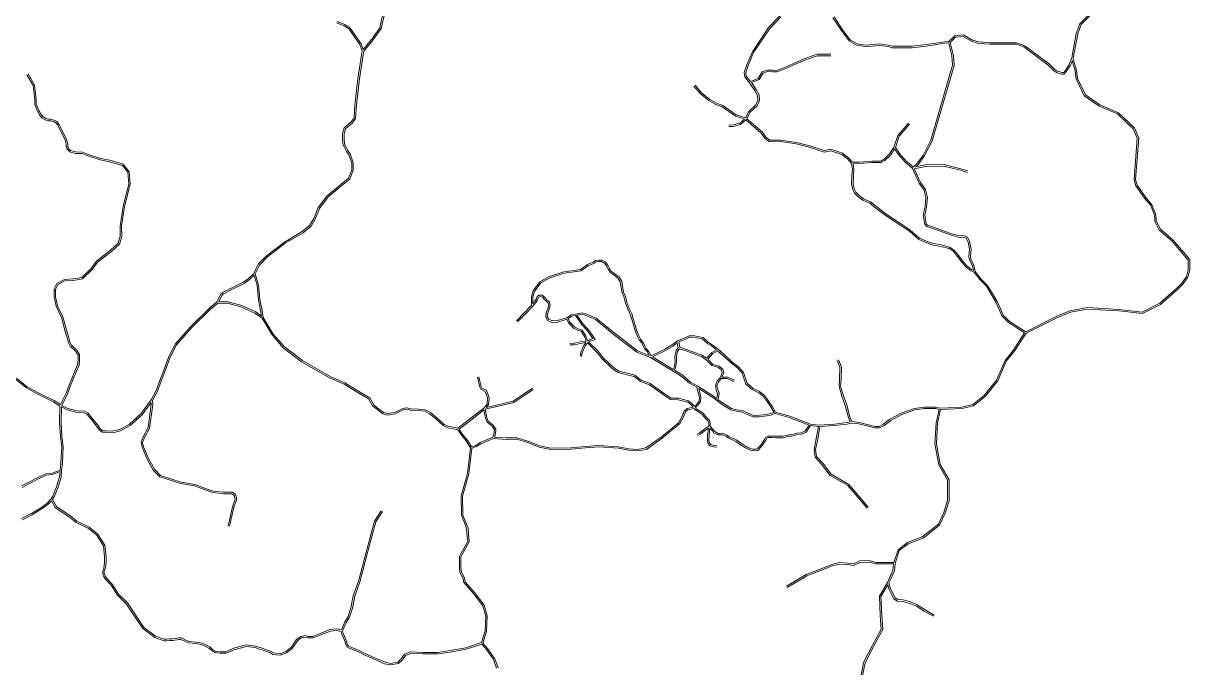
# Model space of a CAD drawing. Header units: millimetres. Extents: x 617885 to 663705, y 7172943 to 7234736.
# Drawn here: x 630747 to 635484, y 7213076 to 7215692 of the extents above; entities that cross this region are included whole.
import ezdxf

# ---------------------------------------------------------------- set-up
doc = ezdxf.new("R2010")
doc.units = ezdxf.units.MM
doc.layers.add('VIAS', color=7, linetype='Continuous', lineweight=5)

msp = doc.modelspace()

# ---------------------------------------------------------------- linework, layer by layer
at = {"layer": 'VIAS', "color": 253}
for points in [[(630766.9, 7215486.7), (630792.6, 7215441.7), (630794, 7215429.6), (630799.1, 7215383.7), (630799.1, 7215363.8), (630810.3, 7215337.7), (630818.9, 7215321.6), (630827.3, 7215312.1), (630840.5, 7215304.9), (630848.7, 7215302.6), (630858.9, 7215302.6), (630874.9, 7215297.2), (630883.2, 7215293.1), (630892.8, 7215282.1), (630903.2, 7215258.9), (630915.9, 7215234.8), (630922.4, 7215220.5), (630927.6, 7215202.1), (630927.6, 7215192.2), (630932.3, 7215182.8), (630934.5, 7215179.6), (630938.8, 7215176.4), (630958.3, 7215170.3), (630987.6, 7215169), (631014.7, 7215158.7), (631060.3, 7215143.5), (631098.4, 7215136), (631152.8, 7215119.9), (631177, 7215089.6), (631181.5, 7215039.2), (631158.3, 7214948.1), (631145.9, 7214868.5), (631146.9, 7214826.6), (631138.1, 7214795.7), (631104.9, 7214766.2), (631048.2, 7214722.8), (631027.7, 7214693.4), (630987, 7214655), (630951.2, 7214648.2), (630916.2, 7214646), (630887.5, 7214631.9), (630877.9, 7214612.1), (630877.9, 7214582.2), (630885.9, 7214545.2), (630907.3, 7214499.9), (630923.3, 7214442), (630937.4, 7214394.7), (630942.1, 7214385.4), (630963.7, 7214364.6), (630975.2, 7214346.9), (630975.2, 7214324.2), (630973.5, 7214303.5), (630961.6, 7214277.2), (630937.2, 7214218.1), (630926.4, 7214187.6), (630902.7, 7214140.9), (630927.1, 7214128.8), (630965.2, 7214118.2), (630994.9, 7214116.7), (631009, 7214110.5), (631029.6, 7214085.5), (631044, 7214066.8), (631060.3, 7214044.8), (631069.3, 7214037.8), (631084.8, 7214037.1), (631109.8, 7214036.1), (631138.8, 7214043.5), (631177.5, 7214064), (631224.5, 7214106), (631266.7, 7214163.2), (631285, 7214198.3), (631339.7, 7214342.1), (631364.4, 7214390.3), (631425.8, 7214459.5), (631502.7, 7214536.3), (631533.4, 7214561.5), (631549, 7214592.2), (631555.8, 7214598.7), (631593.5, 7214618), (631640.6, 7214641.4), (631660.4, 7214655.2), (631683.4, 7214676.7), (631700.5, 7214714.1), (631734, 7214748.4), (631807.4, 7214804.3), (631879.6, 7214846.7), (631911, 7214872.7), (631926.5, 7214899.6), (631944.9, 7214943.8), (631980.9, 7214991.5), (632028.9, 7215031.4), (632067.5, 7215063.1), (632081.1, 7215097.9), (632081.1, 7215125), (632073.5, 7215147.9), (632069, 7215160), (632059.7, 7215172.3), (632048.5, 7215193.1), (632045.2, 7215203), (632043.6, 7215223.8), (632043.6, 7215244.7), (632050.2, 7215267.9), (632078.8, 7215291.7), (632090.6, 7215307.9), (632093.7, 7215360.3), (632105.8, 7215467.5), (632121, 7215564.2), (632123.6, 7215580), (632113.8, 7215606), (632070.2, 7215668), (632050.4, 7215682.4), (632018.9, 7215694.8)], [(632212.1, 7215724.4), (632200.3, 7215670.9), (632166.8, 7215624.5), (632129.5, 7215579), (632126.9, 7215563.2), (632111.7, 7215466.7), (632099.6, 7215359.8), (632096.5, 7215305.8), (632083.2, 7215287.6), (632055.5, 7215264.5), (632049.6, 7215243.9), (632049.6, 7215224.1), (632051.1, 7215204.2), (632054, 7215195.4), (632064.8, 7215175.5), (632074.3, 7215162.9), (632079.1, 7215149.9), (632087.1, 7215125.9), (632087.1, 7215096.7), (632072.6, 7215059.5), (632032.7, 7215026.8), (631985.3, 7214987.3), (631950.2, 7214940.8), (631931.9, 7214896.9), (631915.6, 7214868.8), (631883, 7214841.7), (631810.7, 7214799.3), (631738, 7214743.9), (631705.5, 7214710.7), (631689.1, 7214674.7), (631702.6, 7214628.5), (631707.5, 7214570.6), (631716.5, 7214526.7), (631721.5, 7214497.6), (631762.2, 7214430.5), (631806.4, 7214379.6), (631880.2, 7214322.8), (631995.2, 7214256.9), (632052.3, 7214232.9), (632099.3, 7214204.3), (632153.6, 7214171.9), (632170.2, 7214143.4), (632184.6, 7214130.8), (632209.3, 7214112.2), (632227.2, 7214107.4), (632255.4, 7214112.3), (632288.2, 7214128.4), (632304.1, 7214131.1), (632320.7, 7214127.1), (632352.8, 7214126.1), (632379.2, 7214122.5), (632400.3, 7214112.2), (632426.5, 7214090.1), (632455.9, 7214063.7), (632473, 7214056.1), (632512, 7214048), (632571, 7214094.2), (632616.7, 7214129.8), (632630.8, 7214146.1), (632632.3, 7214171.1), (632623.3, 7214197.9), (632604.4, 7214206.3), (632600.6, 7214214.6), (632591.6, 7214256.1)], [(632021.1, 7215700.4), (632053.3, 7215687.7), (632074.5, 7215672.3), (632119.2, 7215608.9), (632127.7, 7215586.2), (632162, 7215628.1), (632194.7, 7215673.4), (632206.1, 7215725.1)], [(633819, 7215722.8), (633773.9, 7215675.1), (633707.8, 7215576.5), (633684.8, 7215523.7), (633675, 7215492.5), (633677.1, 7215474.8), (633696.7, 7215451), (633717.7, 7215420.1), (633729.4, 7215399.7), (633730.1, 7215380.6), (633722.2, 7215361.4), (633693.1, 7215334), (633679.8, 7215307.9), (633663.6, 7215314), (633642.3, 7215321.3), (633588, 7215359.3), (633562, 7215368.2), (633535.8, 7215383), (633500.1, 7215411.9), (633475, 7215441.7)], [(633823.5, 7215718.8), (633778.7, 7215671.4), (633713.1, 7215573.6), (633690.4, 7215521.6), (633681.1, 7215491.9), (633682.8, 7215477.2), (633700, 7215456.4), (633731.3, 7215468.9), (633747.6, 7215495.6), (633769.2, 7215502.8), (633791.7, 7215501.8), (633806.4, 7215500.9), (633816.3, 7215504.5), (633839.1, 7215513.1), (633874.3, 7215529.2), (633925, 7215551.2), (633971.3, 7215566.7), (634027.2, 7215566.7)], [(634346.1, 7215283.4), (634304.6, 7215234.4), (634289.2, 7215188.3), (634305, 7215164.1), (634333.5, 7215131.6), (634349.5, 7215118.7), (634360.3, 7215108), (634372.5, 7215118.4), (634401.2, 7215155.8), (634432.5, 7215218), (634520.8, 7215522.3), (634518.4, 7215560.1), (634505.3, 7215612.7), (634490, 7215611.5), (634414.2, 7215600.1), (634356.8, 7215593.3), (634275.9, 7215593.3), (634259.3, 7215598.2), (634224, 7215602.9), (634194.3, 7215599.8), (634177.4, 7215598.1), (634157.9, 7215599.1), (634130.9, 7215603.9), (634102.9, 7215619.4), (634072.3, 7215658.6), (634034.7, 7215714.4)], [(634039.5, 7215718.1), (634077.2, 7215662.2), (634106.8, 7215624.1), (634132.9, 7215609.7), (634158.6, 7215605.1), (634177.2, 7215604.1), (634193.7, 7215605.8), (634224.1, 7215609), (634260.5, 7215604.1), (634276.8, 7215599.3), (634356.5, 7215599.3), (634413.4, 7215606), (634489.4, 7215617.4), (634506.3, 7215618.8), (634530.3, 7215641.6), (634565.4, 7215645.3), (634602.5, 7215624.4), (634628.2, 7215616.6), (634672.3, 7215613.2), (634781.3, 7215613.2), (634814.2, 7215601.5), (634912.9, 7215527.2), (634934.8, 7215505.7), (634942.7, 7215500.1), (634945.8, 7215497.7), (634956.1, 7215494.7), (634964.1, 7215492.2), (634971, 7215492.2), (634975.2, 7215496), (634993.7, 7215523), (635005.4, 7215551.7), (635023.6, 7215651.7), (635038.3, 7215690.5), (635074.3, 7215726.5)], [(635077.3, 7215721), (635043.5, 7215687.2), (635029.4, 7215650.1), (635011.3, 7215550.9), (635017.5, 7215523.2), (635023, 7215507), (635028.3, 7215468.1), (635060.7, 7215401.6), (635119.4, 7215361.3), (635194.6, 7215329.5), (635259.5, 7215267.5), (635277.1, 7215226.4), (635264.2, 7215058.5), (635271.1, 7215034.5), (635305, 7214986.6), (635330.8, 7214955.1), (635345.4, 7214918.7), (635348.3, 7214899.7), (635348.3, 7214888.8), (635364.8, 7214855.8), (635417.2, 7214811.9), (635484, 7214732.7), (635484, 7214691.2), (635476.4, 7214661.2), (635457.8, 7214635), (635435.7, 7214613), (635366.1, 7214550.8), (635292.1, 7214513.8), (635196.6, 7214524.8), (635069.6, 7214532.1), (634999.6, 7214518.9), (634944.5, 7214495.8), (634819.8, 7214433.5), (634771.7, 7214359.6), (634739.2, 7214320.4), (634704.2, 7214240.4), (634653, 7214176.8), (634606, 7214139), (634559.3, 7214127.9), (634503.8, 7214125.4), (634472, 7214124.1), (634459.8, 7214069.8), (634455.5, 7213985.2), (634470.3, 7213901), (634506.6, 7213839), (634506.6, 7213754.7), (634491.5, 7213703.5), (634468.4, 7213654.7), (634400.9, 7213602.1), (634341, 7213578.1), (634304.7, 7213551), (634287.7, 7213499.4), (634284.6, 7213469.1), (634267.5, 7213431.5), (634262, 7213419.6), (634268.7, 7213396), (634287.7, 7213359.2), (634299, 7213352.1), (634319.7, 7213350.7), (634349.7, 7213342.6), (634376.8, 7213331.2), (634409.3, 7213310.5), (634446.8, 7213289.4)], [(634581.1, 7215087.1), (634553.1, 7215096), (634485.8, 7215112.5), (634412.3, 7215111.2), (634364.5, 7215101.8), (634390.9, 7215046.5), (634411.6, 7215017.5), (634419.1, 7214985.6), (634415.7, 7214946.2), (634407.7, 7214914.9), (634414, 7214878.7), (634420, 7214872.7), (634431.1, 7214869), (634473.4, 7214853.9), (634517.3, 7214837.7), (634544.1, 7214830.3), (634569.8, 7214829.2), (634581.2, 7214824.5), (634589.9, 7214805.7), (634595.9, 7214774.9), (634593.6, 7214745.8), (634595.5, 7214734.5), (634607.2, 7214708.4), (634613, 7214684.9), (634635.8, 7214655.4), (634663.1, 7214628.1), (634702.1, 7214562.5), (634717, 7214529.8), (634726.1, 7214507.8), (634751, 7214482.9), (634778.4, 7214465), (634818, 7214439.3), (634942, 7214501.2), (634997.9, 7214524.6), (635069.2, 7214538.1), (635197.2, 7214530.8), (635291, 7214520), (635362.7, 7214555.8), (635431.6, 7214617.3), (635453.2, 7214638.9), (635470.9, 7214663.7), (635478, 7214691.9), (635478, 7214730.5), (635413, 7214807.7), (635360, 7214852), (635342.3, 7214887.4), (635342.3, 7214899.2), (635339.5, 7214917.2), (635325.6, 7214952), (635300.2, 7214983), (635265.7, 7215031.9), (635258.2, 7215057.9), (635271, 7215225.4), (635254.5, 7215264), (635191.2, 7215324.4), (635116.5, 7215356), (635056, 7215397.6), (635022.5, 7215466.3), (635017.1, 7215505.7), (635011.7, 7215521.6), (635007.4, 7215540.8), (634999, 7215520.2), (634979.8, 7215492.1), (634973.3, 7215486.2), (634963.2, 7215486.2), (634954.3, 7215489), (634943.1, 7215492.2), (634939.1, 7215495.2), (634930.9, 7215501.1), (634909, 7215522.6), (634811.3, 7215596.1), (634780.2, 7215607.2), (634672.1, 7215607.2), (634627.1, 7215610.7), (634600.2, 7215618.9), (634564.1, 7215639.1), (634533, 7215635.9), (634511, 7215615), (634524.4, 7215561), (634526.9, 7215521.7), (634438.2, 7215215.8), (634406.3, 7215152.6), (634376.9, 7215114.2), (634370.9, 7215109.2), (634411.6, 7215117.2), (634486.5, 7215118.5), (634554.7, 7215101.8), (634582.9, 7215092.8)], [(634027.2, 7215560.7), (633972.3, 7215560.7), (633927.1, 7215545.6), (633876.7, 7215523.7), (633841.4, 7215507.5), (633818.4, 7215498.9), (633807.3, 7215494.9), (633791.4, 7215495.9), (633770, 7215496.8), (633751.6, 7215490.6), (633735.4, 7215464), (633703.7, 7215451.4), (633722.8, 7215423.3), (633735.4, 7215401.4), (633736.2, 7215379.5), (633727.3, 7215357.9), (633698, 7215330.3), (633685, 7215304.9), (633747.1, 7215251.7), (633764.2, 7215229), (633778.9, 7215217.4), (633822.5, 7215218.5), (633886.6, 7215208.3), (633941.4, 7215194.6), (633999.9, 7215175.5), (634026.7, 7215180.9), (634074, 7215165), (634097.9, 7215146.6), (634114.4, 7215128), (634142.7, 7215128.9), (634193.4, 7215132.7), (634229.1, 7215132.7), (634242.6, 7215140.2), (634265.3, 7215162.2), (634283.1, 7215189.1), (634299.2, 7215237.4), (634341.5, 7215287.3)], [(630761.7, 7215483.7), (630786.8, 7215439.8), (630788, 7215428.9), (630793.1, 7215383.3), (630793.1, 7215362.5), (630804.8, 7215335.1), (630814, 7215318.2), (630823.5, 7215307.4), (630838.2, 7215299.3), (630847.9, 7215296.6), (630858, 7215296.6), (630872.6, 7215291.7), (630879.5, 7215288.2), (630887.7, 7215278.8), (630897.8, 7215256.3), (630910.5, 7215232.1), (630916.7, 7215218.4), (630921.6, 7215201.2), (630921.6, 7215190.8), (630927.1, 7215179.8), (630930.1, 7215175.4), (630936, 7215170.9), (630957.2, 7215164.3), (630986.4, 7215163.1), (631012.7, 7215153), (631058.8, 7215137.7), (631097, 7215130.2), (631149.3, 7215114.7), (631171.2, 7215087.3), (631175.4, 7215039.7), (631152.4, 7214949.3), (631139.9, 7214868.9), (631140.8, 7214827.4), (631132.8, 7214799), (631101.1, 7214770.9), (631043.8, 7214727), (631023.1, 7214697.3), (630984.1, 7214660.6), (630950.5, 7214654.1), (630914.7, 7214651.9), (630883, 7214636.4), (630871.9, 7214613.5), (630871.9, 7214581.5), (630880.1, 7214543.3), (630901.7, 7214497.8), (630917.5, 7214440.4), (630931.8, 7214392.5), (630937.2, 7214381.8), (630959, 7214360.8), (630969.2, 7214345.1), (630969.2, 7214324.4), (630967.6, 7214305), (630956.1, 7214279.6), (630931.6, 7214220.2), (630920.9, 7214190), (630897.5, 7214143.9), (630872.2, 7214160.4), (630840.3, 7214175.9), (630808.1, 7214191.5), (630763.1, 7214216.6), (630719.8, 7214251.3)], [(633470.4, 7215437.8), (633495.9, 7215407.6), (633532.4, 7215378), (633559.5, 7215362.7), (633585.3, 7215353.9), (633639.5, 7215315.9), (633661.5, 7215308.4), (633675.4, 7215303.1), (633656.4, 7215286.9), (633629.3, 7215279.9), (633612.2, 7215278.9)], [(634057.9, 7214325.4), (634069.6, 7214297), (634067.9, 7214245.7), (634066.3, 7214218.4), (634077.6, 7214179.8), (634089.8, 7214146.5), (634103.7, 7214093.7), (634111.2, 7214075), (634141.1, 7214071.3), (634174.1, 7214063.7), (634206, 7214055.7), (634222.7, 7214055.7), (634238.4, 7214062.8), (634266.6, 7214084.9), (634312.4, 7214108.8), (634366.8, 7214128.7), (634405.5, 7214133.8), (634453.6, 7214134.2), (634469.9, 7214130), (634503.6, 7214131.4), (634558.4, 7214133.8), (634603.3, 7214144.5), (634648.8, 7214181), (634699.1, 7214243.6), (634734, 7214323.6), (634766.9, 7214363.2), (634813.6, 7214434.9), (634775.1, 7214460), (634747.2, 7214478.2), (634721, 7214504.4), (634711.5, 7214527.4), (634696.8, 7214559.8), (634658.3, 7214624.4), (634631.3, 7214651.4), (634608.3, 7214681.2), (634594.5, 7214687.8), (634574.6, 7214702.9), (634558, 7214722.6), (634540.4, 7214745.8), (634523.5, 7214767), (634506.5, 7214777.8), (634473.5, 7214786.4), (634442.7, 7214792.1), (634415.9, 7214800.4), (634383.8, 7214814.5), (634346.9, 7214846.6), (634310.8, 7214871.7), (634247.3, 7214913.1), (634210, 7214941.9), (634184.3, 7214961.8), (634156.7, 7214974.4), (634137.9, 7214988.1), (634123, 7215003.1), (634115.7, 7215018.7), (634111.1, 7215039.2), (634112.1, 7215075.4), (634114.4, 7215099.9), (634110.2, 7215123.6), (634093.8, 7215142.2), (634071.1, 7215159.6), (634026.3, 7215174.7), (633999.5, 7215169.3), (633939.7, 7215188.8), (633885.4, 7215202.4), (633822.1, 7215212.5), (633776.9, 7215211.4), (633759.8, 7215224.8), (633742.7, 7215247.6), (633681.2, 7215300.2), (633659.3, 7215281.4), (633630.3, 7215273.9), (633612.6, 7215272.9)], [(634357.6, 7215102.2), (634385.7, 7215043.4), (634406, 7215014.9), (634413, 7214985.1), (634409.8, 7214947.2), (634401.5, 7214915.2), (634408.4, 7214875.8), (634416.8, 7214867.5), (634429.2, 7214863.3), (634471.4, 7214848.3), (634515.5, 7214832), (634543.2, 7214824.4), (634568.5, 7214823.2), (634576.7, 7214819.8), (634584.2, 7214803.9), (634589.8, 7214774.6), (634587.6, 7214745.5), (634589.7, 7214732.8), (634601.5, 7214706.4), (634605.8, 7214689), (634597.7, 7214692.9), (634578.7, 7214707.3), (634562.7, 7214726.4), (634545.2, 7214749.5), (634527.6, 7214771.6), (634508.9, 7214783.3), (634474.8, 7214792.3), (634444.1, 7214797.9), (634418, 7214806.1), (634387, 7214819.6), (634350.6, 7214851.3), (634314.1, 7214876.7), (634250.8, 7214918), (634187.4, 7214967), (634159.8, 7214979.6), (634141.8, 7214992.7), (634128, 7215006.6), (634121.4, 7215020.7), (634117.1, 7215039.8), (634118.1, 7215075), (634120.4, 7215100.2), (634116.6, 7215122.1), (634143.1, 7215122.9), (634193.6, 7215126.7), (634230.6, 7215126.7), (634246.2, 7215135.3), (634270, 7215158.3), (634285.8, 7215182.4), (634300.3, 7215160.4), (634329.3, 7215127.3), (634345.5, 7215114.2), (634357.6, 7215102.2)], [(634052.4, 7214323.1), (634063.6, 7214295.9), (634061.9, 7214246), (634060.3, 7214217.7), (634071.9, 7214177.9), (634084.1, 7214144.7), (634098, 7214091.9), (634105, 7214074.3), (634092.3, 7214071), (634040.8, 7214064.5), (633979.4, 7214060.9), (633943.5, 7214064.6), (633859.8, 7214097.1), (633802.4, 7214113.4), (633789.3, 7214135.4), (633769.7, 7214164.7), (633757.4, 7214181), (633737.1, 7214196.9), (633710.5, 7214209.7), (633686.4, 7214230.4), (633671.5, 7214275), (633652.5, 7214296.2), (633626.4, 7214316.9), (633591.8, 7214348.2), (633569, 7214368.7), (633568.9, 7214368.9), (633545.2, 7214387.4), (633530.1, 7214396.1), (633507.4, 7214416.5), (633485.1, 7214421), (633467.8, 7214424.5), (633451.6, 7214423.6), (633428.4, 7214412.4), (633404.1, 7214403.2), (633403.4, 7214402.8), (633379.7, 7214385.6), (633351.9, 7214369.1), (633297.1, 7214341.9), (633286.3, 7214361.3), (633274.6, 7214373.8), (633270.9, 7214381.1), (633266.9, 7214390.7), (633260.5, 7214400.4), (633253.5, 7214409.6), (633248.2, 7214420.2), (633242, 7214436.5), (633235.8, 7214451.2), (633222.6, 7214497.2), (633217.8, 7214512.2), (633213, 7214523.4), (633206, 7214537.4), (633198.3, 7214558.1), (633192, 7214584.9), (633184.2, 7214599.7), (633177.2, 7214645.1), (633166.4, 7214661.7), (633148.7, 7214675.5), (633135.5, 7214684.1), (633133.7, 7214687.6), (633130.2, 7214693.3), (633127.5, 7214697.3), (633124.1, 7214704.8), (633119.1, 7214712.7), (633113.2, 7214720.7), (633107.2, 7214725.2), (633096, 7214731.2), (633082.6, 7214731.2), (633070.6, 7214729.7), (633062.5, 7214723.8), (633054.6, 7214719.2), (633037.9, 7214713), (633009.8, 7214693.2), (632982.2, 7214689.1), (632942.6, 7214683.6), (632879.9, 7214663.2), (632844.3, 7214642.8), (632817.5, 7214606.3), (632810.3, 7214581.9), (632810.3, 7214551.9), (632810.6, 7214547.3), (632783, 7214517.9), (632749.9, 7214484.8)], [(632954.5, 7214496.9), (632948.1, 7214494.7), (632916.2, 7214485.2), (632894.2, 7214483.6), (632880.7, 7214490.4), (632874.6, 7214501.6), (632876.6, 7214516.3), (632883, 7214531.2), (632887, 7214547.2), (632883.9, 7214559.6), (632869.1, 7214573.4), (632865.8, 7214578.2), (632862, 7214581.6), (632858.7, 7214585.2), (632853.6, 7214587.8), (632847.4, 7214588.8), (632840.4, 7214588.1), (632833.4, 7214582.5), (632829.6, 7214572.7), (632823.5, 7214562.4), (632816.3, 7214553.9), (632816.3, 7214581), (632823, 7214603.6), (632848.4, 7214638.2), (632882.3, 7214657.7), (632944, 7214677.7), (632983.1, 7214683.2), (633012.1, 7214687.4), (633040.7, 7214707.6), (633057.1, 7214713.8), (633065.8, 7214718.8), (633072.9, 7214724), (633083, 7214725.2), (633094.5, 7214725.2), (633103.9, 7214720.2), (633108.9, 7214716.4), (633114.1, 7214709.3), (633118.8, 7214702), (633122.3, 7214694.3), (633125.1, 7214690), (633128.5, 7214684.7), (633130.9, 7214679.9), (633145.2, 7214670.6), (633161.9, 7214657.6), (633171.4, 7214642.9), (633178.5, 7214597.7), (633186.3, 7214582.8), (633192.6, 7214556.4), (633200.5, 7214535), (633207.6, 7214520.8), (633212.2, 7214510.1), (633216.8, 7214495.5), (633230.1, 7214449.2), (633236.4, 7214434.3), (633242.7, 7214417.8), (633248.4, 7214406.4), (633255.6, 7214396.9), (633261.6, 7214387.8), (633265.4, 7214378.6), (633269.6, 7214370.3), (633281.4, 7214357.8), (633289.3, 7214343.6), (633241.2, 7214361.7), (633190.9, 7214401), (633146.6, 7214435.2), (633073.4, 7214494.9), (633048, 7214506), (633035.5, 7214511.5), (633016.9, 7214517.3), (632989.8, 7214511.6), (632989.6, 7214511.6), (632972.6, 7214508.1), (632954.5, 7214496.9)], [(631684.4, 7214669.4), (631664.1, 7214650.5), (631643.7, 7214636.2), (631596.2, 7214612.7), (631559.3, 7214593.7), (631553.9, 7214588.6), (631540.6, 7214562.5), (631578.4, 7214561.5), (631634.5, 7214545.8), (631690.8, 7214520.4), (631714.4, 7214503.3), (631710.6, 7214525.6), (631701.6, 7214569.7), (631696.7, 7214627.4), (631684.4, 7214669.4)], [(631584.2, 7213650.9), (631602.3, 7213727.1), (631613.7, 7213759.6), (631608.7, 7213778.8), (631596.3, 7213787.9), (631560.1, 7213787.9), (631517.7, 7213792.2), (631483.3, 7213804.7), (631443.9, 7213819.3), (631388, 7213829.7), (631304.1, 7213856.4), (631279.3, 7213881.2), (631255.1, 7213925.6), (631234.8, 7213972.6), (631231.2, 7213990.7), (631238.5, 7214010.3), (631259.2, 7214049), (631272.4, 7214143.7), (631272.2, 7214160.9), (631290.5, 7214195.8), (631345.2, 7214339.6), (631369.4, 7214386.9), (631430.2, 7214455.4), (631506.7, 7214531.9), (631536.9, 7214556.6), (631577.5, 7214555.5), (631632.4, 7214540.2), (631687.7, 7214515.2), (631716.4, 7214494.4), (631757.4, 7214426.9), (631802.3, 7214375.2), (631876.9, 7214317.8), (631992.5, 7214251.5), (632049.6, 7214227.5), (632096.2, 7214199.1), (632149.2, 7214167.6), (632165.5, 7214139.5), (632180.8, 7214126.2), (632206.7, 7214106.7), (632227, 7214101.3), (632257.3, 7214106.5), (632290, 7214122.7), (632303.9, 7214125), (632319.9, 7214121.1), (632352.3, 7214120.1), (632377.5, 7214116.7), (632397, 7214107.2), (632422.5, 7214085.6), (632452.6, 7214058.6), (632471.2, 7214050.3), (632511, 7214042.1), (632527.7, 7214018.2), (632546, 7213996.4), (632562.9, 7213968.6), (632550.3, 7213864.6), (632524.7, 7213773.5), (632526.4, 7213693.7), (632541, 7213656.6), (632547.2, 7213641), (632548.8, 7213620.7), (632551.9, 7213588.2), (632525.2, 7213541.1), (632518.4, 7213527.6), (632518.4, 7213482.2), (632520.1, 7213462.3), (632532.9, 7213438.2), (632536.2, 7213421.9), (632575.2, 7213376.9), (632612.9, 7213326.9), (632625.1, 7213284.9), (632622.6, 7213225.3), (632607.4, 7213177.3), (632544.6, 7213156.4), (632480.4, 7213145.2), (632428.7, 7213137.3), (632369.1, 7213137.3), (632319.9, 7213139.6), (632294.7, 7213130), (632281.9, 7213111.4), (632268.1, 7213097.6), (632240.2, 7213093.3), (632216.1, 7213097.7), (632183.7, 7213111.1), (632140.8, 7213130.2), (632110.3, 7213146.1), (632067, 7213162.7), (632062.1, 7213171.6), (632056.5, 7213189.5), (632046.3, 7213214.3), (632043.8, 7213225.2), (632058.8, 7213259.4), (632071.6, 7213281), (632083.3, 7213317.3), (632092.8, 7213365.7), (632115.1, 7213428.7), (632143.7, 7213537.7), (632179.2, 7213667.8), (632205.9, 7213709.7)], [(632965.9, 7214392.5), (632985.3, 7214393), (633008.2, 7214398.7), (633033, 7214402), (633026.5, 7214419.9), (633012.5, 7214441.6), (632998.2, 7214445.9), (632982, 7214454.8), (632960.7, 7214476.1), (632954.2, 7214490.5), (632949.9, 7214489), (632917.2, 7214479.2), (632893, 7214477.5), (632876.3, 7214485.8), (632868.4, 7214500.4), (632870.7, 7214517.9), (632877.3, 7214533.2), (632880.8, 7214547.2), (632878.5, 7214556.4), (632864.5, 7214569.4), (632861.2, 7214574.2), (632857.8, 7214577.4), (632855, 7214580.3), (632851.7, 7214582), (632847.2, 7214582.8), (632842.8, 7214582.3), (632838.4, 7214578.8), (632835, 7214570.1), (632828.4, 7214558.9), (632816, 7214544.3), (632815.9, 7214544.2), (632787.3, 7214513.7), (632754.1, 7214480.6)], [(633038.9, 7214403.5), (633031.9, 7214422.6), (633016.4, 7214446.7), (633000.6, 7214451.4), (632985.7, 7214459.6), (632965.7, 7214479.6), (632959.6, 7214493), (632974.8, 7214502.5), (632989, 7214505.3), (633016.1, 7214467.2), (633037.9, 7214444.1), (633053.4, 7214421.3), (633059.8, 7214411.8), (633038.9, 7214403.5)], [(633042.5, 7214398.5), (633081, 7214361), (633102.2, 7214333.9), (633143.5, 7214294.6), (633165.1, 7214279.6), (633204.3, 7214270.1), (633230, 7214263.1), (633256.3, 7214242.7), (633293.1, 7214229.6), (633349.4, 7214189.4), (633377.6, 7214170.6), (633408.1, 7214169.6), (633448.3, 7214159.4), (633461.7, 7214148.8), (633473.7, 7214136.6), (633483.5, 7214147), (633492, 7214158.3), (633492.7, 7214173.7), (633486.7, 7214197), (633482.8, 7214214.4), (633453, 7214230.8), (633419.3, 7214259.8), (633386.5, 7214279.5), (633386.5, 7214279.5), (633294.5, 7214335.2), (633238.2, 7214356.4), (633187.2, 7214396.2), (633142.8, 7214430.5), (633116, 7214452.5), (633070.3, 7214489.7), (633045.6, 7214500.5), (633033.4, 7214505.8), (633016.6, 7214511.1), (632995.4, 7214506.7), (633020.7, 7214471.1), (633042.6, 7214447.8), (633058.4, 7214424.6), (633069, 7214409), (633042.5, 7214398.5)], [(633412.8, 7214376.6), (633408.6, 7214398.5), (633430.8, 7214406.9), (633453.2, 7214417.6), (633467.4, 7214418.4), (633504.6, 7214411), (633526.6, 7214391.2), (633541.8, 7214382.5), (633561.8, 7214366.8), (633543.5, 7214355.9), (633522.2, 7214332.5), (633504.4, 7214344.2), (633472.9, 7214356), (633440.7, 7214367.8), (633412.8, 7214376.6)], [(632817.6, 7214205.1), (632739.1, 7214152.7), (632664.1, 7214134.6), (632622.3, 7214125.3), (632629.2, 7214091.6), (632635.5, 7214076.1), (632654.9, 7214060.3), (632666.2, 7214043.7), (632664.1, 7214023.3), (632660.4, 7214011.7), (632709.1, 7214008.6), (632752.2, 7214009.1), (632799.9, 7213994.3), (632844.1, 7213976.8), (632889.8, 7213967.4), (632971.9, 7213968.8), (633029.1, 7213974.2), (633083.9, 7213978.3), (633164.7, 7213972.9), (633206.2, 7213964.5), (633241.8, 7213962.1), (633275.1, 7213968), (633337.6, 7214012), (633408.7, 7214071.1), (633424, 7214099.9), (633430.9, 7214117.9), (633443.4, 7214127.8), (633467.9, 7214133.9), (633457.7, 7214144.3), (633445.6, 7214153.9), (633407.2, 7214163.6), (633375.7, 7214164.6), (633346, 7214184.5), (633290.3, 7214224.2), (633253.3, 7214237.4), (633227.3, 7214257.6), (633202.8, 7214264.2), (633162.6, 7214274), (633139.7, 7214289.9), (633097.8, 7214329.9), (633076.5, 7214357), (633037.7, 7214394.9), (633029.2, 7214381.7), (633016.6, 7214354.6), (633013.9, 7214339.4)], [(632966.1, 7214386.5), (632986.1, 7214387), (633009.3, 7214392.8), (633031.1, 7214395.7), (633023.9, 7214384.6), (633010.8, 7214356.4), (633008, 7214340.4)], [(633302.1, 7214337.7), (633386.7, 7214286.4), (633390.3, 7214294.5), (633394.3, 7214317.8), (633393.4, 7214339.5), (633398.2, 7214363.1), (633407, 7214375), (633403.1, 7214395.2), (633383, 7214380.6), (633354.8, 7214363.9), (633302.1, 7214337.7)], [(633391.9, 7214283.3), (633422.9, 7214264.7), (633456.5, 7214235.7), (633486.9, 7214219), (633487, 7214218.9), (633550.7, 7214178.2), (633562.8, 7214169.1), (633564.6, 7214173.9), (633566.3, 7214189.4), (633561.5, 7214204.3), (633559.1, 7214214.4), (633558, 7214221), (633564.9, 7214240), (633578.2, 7214254.2), (633585.1, 7214274.2), (633582.9, 7214284.1), (633570, 7214294.5), (633543.8, 7214302.2), (633520.7, 7214326.3), (633501.7, 7214338.8), (633470.8, 7214350.4), (633438.8, 7214362.1), (633411.4, 7214370.7), (633403.8, 7214360.6), (633399.4, 7214339), (633400.3, 7214317.4), (633396.1, 7214292.7), (633391.9, 7214283.3)], [(633632.6, 7214238.4), (633605.8, 7214249.8), (633582.2, 7214249.6), (633570.1, 7214236.8), (633564.2, 7214220.4), (633565, 7214215.6), (633567.3, 7214205.9), (633572.5, 7214190), (633570.5, 7214172.5), (633567.8, 7214165.4), (633590.1, 7214148.5), (633623.5, 7214127.7), (633642.8, 7214122.9), (633667.5, 7214119.7), (633693.2, 7214108.2), (633712.9, 7214099.9), (633735.2, 7214100.7), (633754.9, 7214102.5), (633776.3, 7214106.1), (633795.9, 7214112.5), (633784.2, 7214132.2), (633764.8, 7214161.2), (633753.1, 7214176.7), (633733.9, 7214191.8), (633707.1, 7214204.7), (633681.3, 7214227), (633666.2, 7214271.9), (633648.3, 7214291.8), (633622.5, 7214312.3), (633587.8, 7214343.7), (633566.7, 7214362.8), (633547.3, 7214351.2), (633526.8, 7214328.7), (633547, 7214307.5), (633572.8, 7214300), (633588.3, 7214287.4), (633591.4, 7214273.9), (633585.8, 7214257.6), (633585.1, 7214255.6), (633607, 7214255.8), (633635, 7214243.9)], [(633389.6, 7214284.7), (633389.6, 7214284.7)], [(630716.4, 7214246.4), (630759.7, 7214211.6), (630805.3, 7214186.2), (630837.7, 7214170.5), (630869.3, 7214155.1), (630895.7, 7214138), (630894.3, 7214069.9), (630897.9, 7214014.5), (630903.3, 7213972.2), (630899.8, 7213906.2), (630896.6, 7213878.4), (630863.8, 7213865.5), (630838.1, 7213862.7), (630806.2, 7213848.2), (630774.7, 7213831.6), (630740.1, 7213813.5)], [(632597.5, 7214257.4), (632606.3, 7214216.5), (632608.9, 7214210.9), (632628.2, 7214202.3), (632638.3, 7214171.9), (632636.6, 7214143.7), (632627, 7214132.5), (632662.8, 7214140.4), (632736.6, 7214158.3), (632814.3, 7214210.1)], [(633483.8, 7214213.9), (633483.9, 7214213.8)], [(633489.9, 7214209.9), (633547.3, 7214173.3), (633562.4, 7214161.9), (633562.5, 7214161.9), (633586.7, 7214143.6), (633621.1, 7214122.1), (633641.7, 7214116.9), (633665.8, 7214113.8), (633690.8, 7214102.7), (633711.8, 7214093.8), (633735.6, 7214094.8), (633755.7, 7214096.6), (633777.7, 7214100.3), (633800.5, 7214107.7), (633857.9, 7214091.4), (633938.2, 7214060.3), (633922.2, 7214036.9), (633905.5, 7214029.4), (633888.1, 7214028.6), (633876.9, 7214023.8), (633866.4, 7214022.3), (633855.9, 7214021.5), (633845.4, 7214018.3), (633833.2, 7214015.3), (633802.1, 7214015.3), (633787.9, 7214016), (633771.4, 7214016), (633762.8, 7214012.2), (633756.9, 7214002.2), (633753, 7213997.4), (633744.3, 7213983.2), (633739, 7213976.4), (633727.1, 7213963.8), (633720.5, 7213962.4), (633709.3, 7213963.2), (633702.6, 7213964.7), (633692.8, 7213968.4), (633683.6, 7213973.8), (633671.8, 7213980.9), (633659.2, 7213988.7), (633644.2, 7213999.1), (633633.7, 7214004.7), (633623.3, 7214009.5), (633614.8, 7214013.3), (633603.9, 7214019.6), (633595.7, 7214024.5), (633585.4, 7214027.9), (633574.6, 7214027.1), (633569.1, 7214027.1), (633554.8, 7214034.2), (633551.9, 7214039.3), (633536.7, 7214056), (633536.8, 7214067.2), (633533.6, 7214080.5), (633523.4, 7214090.6), (633508.1, 7214108.7), (633492.8, 7214119.3), (633479.6, 7214126.7), (633477.3, 7214131.7), (633488.1, 7214143.1), (633497.9, 7214156.2), (633498.7, 7214174.3), (633492.5, 7214198.4), (633489.9, 7214209.9)], [(631578.3, 7213652.3), (631596.5, 7213728.8), (631607.4, 7213759.9), (631603.5, 7213775.2), (631594.4, 7213781.9), (631559.8, 7213781.9), (631516.3, 7213786.4), (631481.2, 7213799.1), (631442.3, 7213813.5), (631386.5, 7213823.9), (631300.9, 7213851.1), (631274.4, 7213877.6), (631249.7, 7213923), (631229, 7213970.8), (631224.9, 7213991.2), (631233, 7214012.7), (631253.4, 7214050.9), (631266.4, 7214144.1), (631266.3, 7214152.6), (631229, 7214102), (631180.9, 7214059.1), (631141, 7214037.8), (631110.4, 7214030), (631084.6, 7214031.1), (631067.1, 7214031.9), (631056, 7214040.6), (631039.2, 7214063.2), (631024.9, 7214081.8), (631005.3, 7214105.6), (630993.5, 7214110.8), (630964.3, 7214112.2), (630924.9, 7214123.2), (630901.6, 7214134.8), (630900.3, 7214070.1), (630903.8, 7214015), (630909.3, 7213972.4), (630905.8, 7213905.7), (630902.4, 7213876), (630900.1, 7213849.5), (630887.9, 7213808.6), (630871.7, 7213769.2), (630865, 7213758.3), (630881.1, 7213730.8), (630895.3, 7213720.2), (630938.5, 7213691.8), (630964.2, 7213671), (631014.7, 7213646.4), (631048.7, 7213618.8), (631078, 7213572.8), (631083, 7213526.4), (631083, 7213506.4), (631081.7, 7213488.8), (631079.2, 7213478.6), (631075.6, 7213466.7), (631075.6, 7213456.6), (631079, 7213447.6), (631083.6, 7213440.7), (631108.2, 7213414.8), (631134.1, 7213374.2), (631169.8, 7213338.5), (631236.9, 7213238.8), (631283.6, 7213203.2), (631318.9, 7213190.9), (631328, 7213190.9), (631340.6, 7213192.3), (631353.1, 7213192.3), (631361.2, 7213193.7), (631371, 7213195.1), (631378.2, 7213196.5), (631386, 7213196.5), (631401.9, 7213190.7), (631419.8, 7213182.5), (631447.3, 7213179.7), (631472.9, 7213175.5), (631491.5, 7213166.9), (631504.5, 7213159.7), (631515.6, 7213149.9), (631527.4, 7213143.4), (631546.2, 7213140.7), (631567.8, 7213140.7), (631606.1, 7213155.8), (631652.3, 7213167.9), (631690.4, 7213163.6), (631708.1, 7213157.2), (631717.3, 7213154.4), (631738.3, 7213146.6), (631750.5, 7213142.4), (631762.8, 7213135.5), (631772.7, 7213134.2), (631789.5, 7213132.2), (631812.9, 7213140.9), (631836, 7213158.5), (631855.6, 7213188.6), (631866.5, 7213197.3), (631874.2, 7213202.7), (631893, 7213205.7), (631903.1, 7213202.8), (631923.1, 7213202.8), (631955.3, 7213216), (631993, 7213230.4), (632019.3, 7213233), (632038.8, 7213228.9), (632053.4, 7213262.1), (632066.1, 7213283.5), (632077.5, 7213318.8), (632087, 7213367.3), (632109.4, 7213430.5), (632137.9, 7213539.3), (632173.6, 7213670.3), (632200.8, 7213712.9)], [(632616.8, 7214122.3), (632574.7, 7214089.5), (632516.9, 7214044.2), (632532.5, 7214021.8), (632550.9, 7213999.9), (632567.4, 7213972.8), (632584.6, 7213978.6), (632602.2, 7213990.2), (632654, 7214011.2), (632658.2, 7214024.5), (632660, 7214042.1), (632650.5, 7214056.2), (632630.6, 7214072.4), (632623.4, 7214089.9), (632616.8, 7214122.3)], [(632675.2, 7213075.4), (632662.2, 7213112), (632632.5, 7213153.1), (632613.1, 7213175.6), (632628.6, 7213224.3), (632631.1, 7213285.6), (632618.3, 7213329.6), (632579.9, 7213380.7), (632541.8, 7213424.7), (632538.6, 7213440.3), (632526, 7213464), (632524.4, 7213482.4), (632524.4, 7213526.2), (632530.5, 7213538.3), (632558, 7213586.9), (632554.7, 7213621.2), (632553.1, 7213642.4), (632546.6, 7213658.8), (632532.4, 7213694.9), (632530.8, 7213772.8), (632556.2, 7213863.4), (632568.8, 7213967), (632587.3, 7213973.2), (632605, 7213984.9), (632656.9, 7214005.9), (632708.9, 7214002.6), (632751.4, 7214003.1), (632798, 7213988.7), (632842.3, 7213971.1), (632889.3, 7213961.4), (632972.2, 7213962.8), (633029.6, 7213968.2), (633083.9, 7213972.3), (633163.9, 7213967), (633205.4, 7213958.5), (633242.1, 7213956.1), (633277.4, 7213962.3), (633341.3, 7214007.2), (633413.5, 7214067.2), (633429.5, 7214097.4), (633435.9, 7214114.2), (633446.1, 7214122.3), (633472, 7214128.8), (633475, 7214122.4), (633489.6, 7214114.2), (633504, 7214104.2), (633518.9, 7214086.6), (633528.1, 7214077.4), (633530.8, 7214066.5), (633530.7, 7214056.4), (633514.6, 7214045.1), (633492.5, 7214029.2), (633483.1, 7214024.1)], [(634178.1, 7213728), (634140.9, 7213772.3), (634099.1, 7213819.8), (634027.7, 7213861.2), (633993.7, 7213906.5), (633968.5, 7213933.1), (633964.4, 7213961.6), (633973.4, 7214003.8), (633981.9, 7214055.1), (634041.3, 7214058.5), (634093.4, 7214065.1), (634109.2, 7214069.2), (634140.1, 7214065.3), (634172.7, 7214057.8), (634205.3, 7214049.7), (634224, 7214049.7), (634241.5, 7214057.7), (634269.8, 7214079.9), (634314.8, 7214103.3), (634368.3, 7214122.8), (634406, 7214127.8), (634452.8, 7214128.2), (634466, 7214124.8), (634453.8, 7214070.6), (634449.5, 7213984.9), (634464.6, 7213898.9), (634500.6, 7213837.4), (634500.6, 7213755.6), (634485.9, 7213705.6), (634463.6, 7213658.6), (634397.9, 7213607.4), (634338, 7213583.4), (634299.6, 7213554.7), (634282.5, 7213503.1), (634209.7, 7213503.1), (634182.5, 7213510.6), (634143.7, 7213509.1), (634118.3, 7213497.1), (634096.4, 7213500), (634060.7, 7213502.6), (634030.9, 7213494.6), (633987, 7213477.4), (633926.6, 7213454.4), (633846.4, 7213406.3)], [(633486, 7214018.8), (633495.7, 7214024.1), (633518.1, 7214040.2), (633529.3, 7214048.1), (633527.9, 7214040.8), (633526, 7214017.8), (633525.5, 7213998), (633528.1, 7213984.3), (633535.4, 7213976.3), (633551.2, 7213972.3), (633562.4, 7213970.8)], [(634173.5, 7213724.1), (634136.3, 7213768.4), (634095.2, 7213815.1), (634023.7, 7213856.6), (633989.1, 7213902.6), (633962.8, 7213930.4), (633958.3, 7213961.8), (633967.5, 7214004.9), (633975.9, 7214055.3), (633944.2, 7214058.5), (633926.2, 7214032.2), (633906.9, 7214023.5), (633889.5, 7214022.7), (633878.6, 7214018), (633867, 7214016.4), (633857, 7214015.6), (633847, 7214012.5), (633833.9, 7214009.3), (633801.9, 7214009.3), (633787.7, 7214010), (633772.6, 7214010), (633767, 7214007.5), (633761.9, 7213998.7), (633757.9, 7213993.9), (633749.2, 7213979.8), (633743.5, 7213972.5), (633730.1, 7213958.2), (633720.9, 7213956.4), (633708.5, 7213957.2), (633700.9, 7213958.9), (633690.2, 7213963), (633680.5, 7213968.7), (633668.7, 7213975.8), (633655.9, 7213983.7), (633641, 7213993.9), (633631, 7213999.3), (633620.8, 7214004), (633612, 7214008), (633600.8, 7214014.4), (633593.2, 7214019), (633584.6, 7214021.8), (633574.8, 7214021.1), (633567.7, 7214021.1), (633550.5, 7214029.7), (633547, 7214035.7), (633535.5, 7214048.4), (633533.8, 7214039.9), (633532, 7214017.5), (633531.5, 7213998.4), (633533.7, 7213987.1), (633538.6, 7213981.6), (633552.3, 7213978.2), (633563.2, 7213976.7)], [(630740.1, 7213681.1), (630779.9, 7213701.7), (630820.1, 7213726.5), (630843, 7213742.5), (630859.1, 7213760.2), (630866.4, 7213772), (630882.3, 7213810.6), (630894.1, 7213850.6), (630896, 7213871.7), (630865.3, 7213859.7), (630839.7, 7213856.8), (630808.8, 7213842.8), (630777.5, 7213826.3), (630742.5, 7213808)], [(632669.3, 7213074), (632656.8, 7213109.2), (632627.7, 7213149.4), (632608.8, 7213171.5), (632546.1, 7213150.6), (632481.4, 7213139.2), (632429.1, 7213131.3), (632368.9, 7213131.3), (632320.9, 7213133.5), (632298.6, 7213125.1), (632286.5, 7213107.5), (632271, 7213092), (632240.1, 7213087.2), (632214.4, 7213091.9), (632181.3, 7213105.6), (632138.2, 7213124.8), (632107.8, 7213140.6), (632062.9, 7213157.9), (632056.5, 7213169.2), (632050.8, 7213187.5), (632040.6, 7213212.4), (632038.1, 7213223), (632019, 7213226.9), (631994.4, 7213224.5), (631957.5, 7213210.5), (631924.3, 7213196.8), (631902.3, 7213196.8), (631892.7, 7213199.6), (631876.5, 7213197), (631870.1, 7213192.5), (631860.1, 7213184.5), (631840.4, 7213154.4), (631815.9, 7213135.6), (631790.2, 7213126.1), (631772, 7213128.2), (631760.9, 7213129.7), (631748, 7213136.9), (631736.3, 7213141), (631715.3, 7213148.7), (631706.2, 7213151.5), (631689, 7213157.7), (631652.8, 7213161.8), (631607.9, 7213150.1), (631568.9, 7213134.7), (631545.8, 7213134.7), (631525.5, 7213137.6), (631512.2, 7213145), (631501, 7213154.8), (631488.8, 7213161.5), (631471.1, 7213169.7), (631446.5, 7213173.8), (631418.2, 7213176.6), (631399.7, 7213185.1), (631384.9, 7213190.5), (631378.8, 7213190.5), (631372, 7213189.1), (631362.2, 7213187.7), (631353.6, 7213186.3), (631340.9, 7213186.3), (631328.4, 7213184.9), (631317.9, 7213184.9), (631280.7, 7213197.8), (631232.4, 7213234.7), (631165.2, 7213334.7), (631129.4, 7213370.4), (631103.5, 7213411.1), (631078.9, 7213436.9), (631073.6, 7213444.8), (631069.6, 7213455.5), (631069.6, 7213467.6), (631073.4, 7213480.2), (631075.8, 7213489.8), (631077, 7213506.6), (631077, 7213526.1), (631072.1, 7213570.8), (631044.1, 7213614.7), (631011.5, 7213641.3), (630961, 7213665.9), (630934.9, 7213687), (630891.8, 7213715.3), (630876.5, 7213726.8), (630861, 7213753.3), (630847, 7213737.9), (630823.4, 7213721.5), (630782.8, 7213696.5), (630743.5, 7213676.2)], [(633849.5, 7213401.2), (633929.2, 7213449), (633989.1, 7213471.8), (634032.8, 7213488.9), (634061.3, 7213496.6), (634095.8, 7213494.1), (634119.2, 7213490.9), (634145.1, 7213503.1), (634181.8, 7213504.6), (634208.9, 7213497.1), (634281.4, 7213497.1), (634278.8, 7213470.7), (634262.1, 7213434), (634256.2, 7213421.3), (634223.8, 7213366), (634227.6, 7213287.9), (634231.3, 7213232.2), (634195.9, 7213167), (634159.8, 7213097), (634148.5, 7213038.4)], [(634443.8, 7213284.2), (634406.2, 7213305.3), (634374, 7213325.9), (634347.7, 7213336.9), (634318.7, 7213344.8), (634297.1, 7213346.2), (634283.1, 7213355), (634263.1, 7213393.8), (634257.9, 7213412.3), (634229.8, 7213364.5), (634233.6, 7213288.2), (634237.4, 7213230.9), (634201.2, 7213164.2), (634165.6, 7213095), (634154.3, 7213036.8)]]:
    msp.add_lwpolyline(points, dxfattribs=at)

doc.saveas('drawing.dxf')
